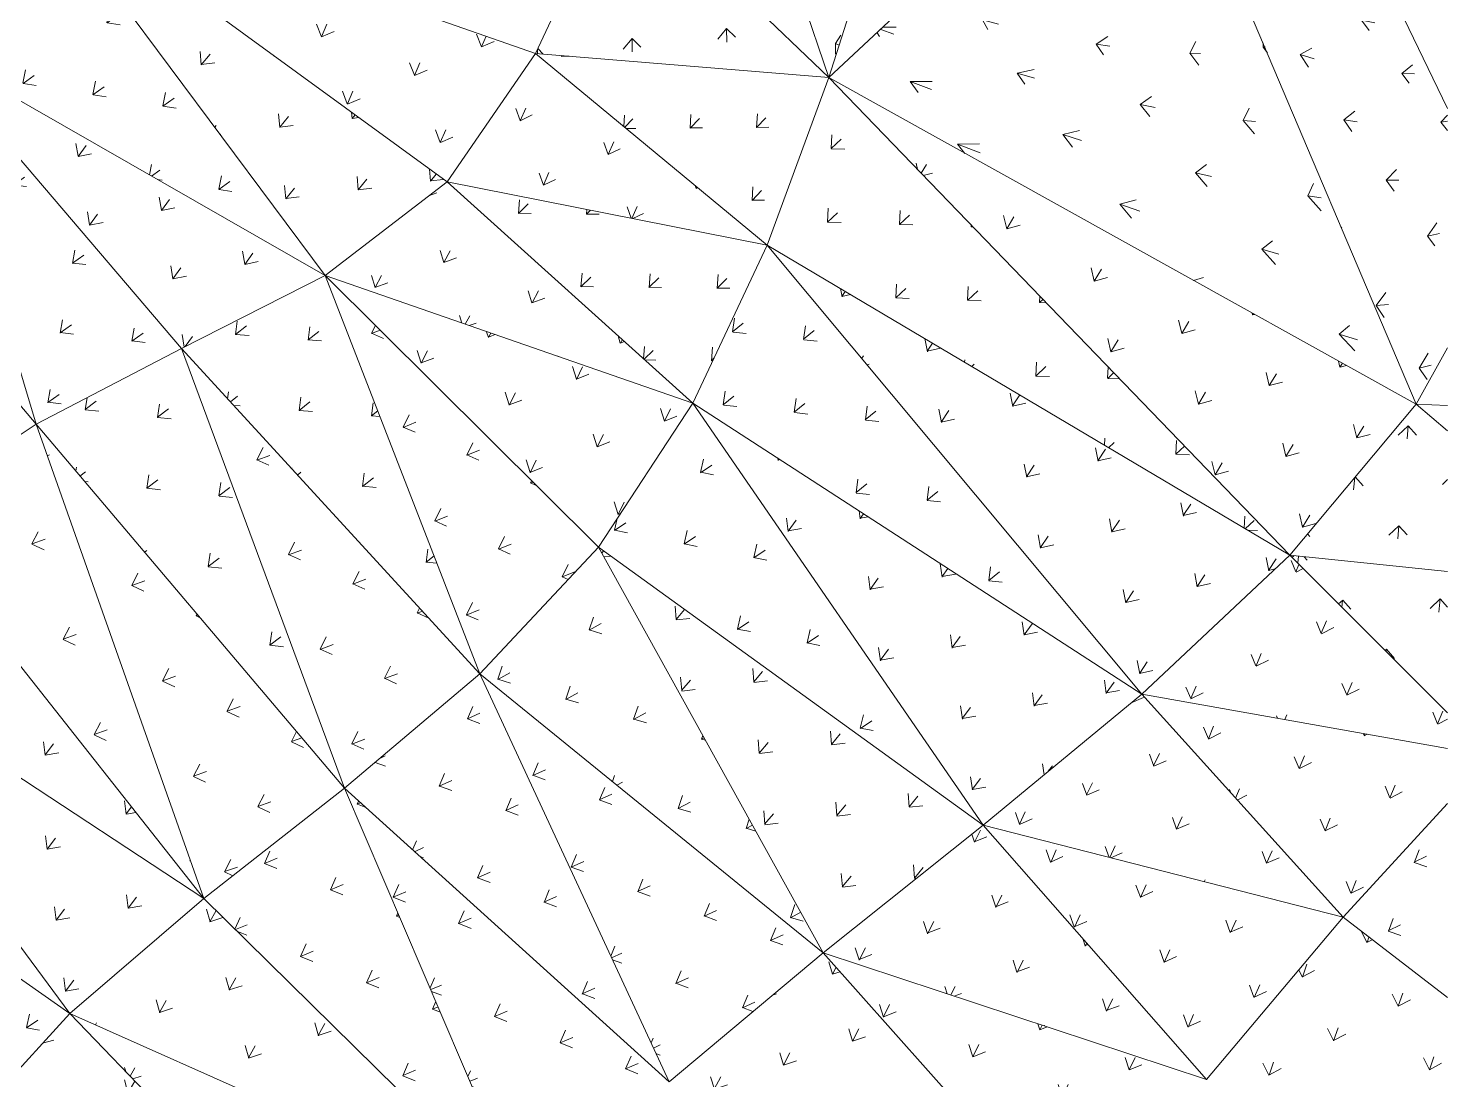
# Model space of a CAD drawing. Header units: millimetres. Extents: x -57519 to 497916, y -349472 to 446842.
# Drawn here: x 489922 to 494810, y -986 to 2633 of the extents above; entities that cross this region are included whole.
import ezdxf

# ---------------------------------------------------------------- set-up
doc = ezdxf.new("R2010")
doc.units = ezdxf.units.MM
doc.layers.add('A-FLOR', color=192, linetype='Continuous', lineweight=5)
doc.layers.add('A-FLOR-PATT', color=8, linetype='Continuous', lineweight=5)

# ---------------------------------------------------------------- blocks, each defined once
blk = doc.blocks.new('FP_1087-1_F SINGLE OCCUPANCY DIAGRAM')
at = {"layer": 'A-FLOR-PATT'}
for p, q in [((93587.6, 3128.9), (93597.1, 3130.8)), ((93603.8, 3143.9), (93612.2, 3148.7)), ((93948, 3164), (93964.1, 3134.5)), ((93792.2, 3071.6), (93816.7, 3110.2)), ((93792.2, 3071.6), (93816.9, 3080.9)), ((93567, 3031.2), (93610.6, 3055.5)), ((93567, 3031.2), (93600.8, 3033.5)), ((93567, 3031.2), (93571.1, 3010.4)), ((93792.2, 3071.6), (93802.4, 3046.3)), ((94050.2, 2993.9), (94054.4, 3047.6)), ((94050.2, 2993.9), (94069.9, 3007)), ((94050.2, 2993.9), (94073.6, 2958.8)), ((93604.7, 2908.7), (93647.1, 2933.8)), ((93862.2, 2925.2), (93885.6, 2964.6)), ((93604.7, 2908.7), (93642.8, 2907.9)), ((93604.7, 2908.7), (93616, 2882.5)), ((93862.2, 2925.2), (93891.1, 2931.3)), ((93862.2, 2925.2), (93879.6, 2894.6)), ((94190.7, 2795.3), (94193.9, 2849.8)), ((93320.9, 2817.2), (93381.5, 2828.9)), ((93320.9, 2817.2), (93372.6, 2806.4)), ((93320.9, 2817.2), (93333.3, 2790.3)), ((93970.4, 2750.6), (93992.7, 2790.7)), ((94190.7, 2795.3), (94214.7, 2805.2)), ((94190.7, 2795.3), (94221.3, 2754.9)), ((93680.5, 2757.9), (93721.9, 2783.8)), ((93680.5, 2757.9), (93722.9, 2753.9)), ((93680.5, 2757.9), (93698.9, 2726.5)), ((93970.4, 2750.6), (94003.6, 2753.5)), ((93970.4, 2750.6), (93994.9, 2714.7)), ((93402.5, 2662.2), (93461.9, 2674.7)), ((93402.5, 2662.2), (93458.5, 2648.2)), ((93402.5, 2662.2), (93422, 2630)), ((93040.8, 2617.5), (93048.8, 2604.9)), ((93053.3, 2629.1), (93097.7, 2613.8)), ((93061.8, 2637.2), (93105.7, 2637)), ((93794.4, 2579), (93834.7, 2605.7)), ((93794.4, 2579), (93841.1, 2571.8)), ((93794.4, 2579), (93820, 2542.3)), ((94116.7, 2547.7), (94137.9, 2588.6)), ((94116.7, 2547.7), (94154.2, 2547.4)), ((94116.7, 2547.7), (94148.4, 2506.5)), ((94369.4, 2568.5), (94370.3, 2584.1)), ((94369.4, 2568.5), (94376.3, 2570)), ((94369.4, 2568.5), (94384.9, 2549.6)), ((93153.5, 2450.4), (93227.3, 2423.2)), ((93153.5, 2450.4), (93181.2, 2412.1)), ((93153.5, 2450.4), (93230, 2450.3)), ((93522.1, 2479), (93580.5, 2492.3)), ((93522.1, 2479), (93582.4, 2461.8)), ((93522.1, 2479), (93548.8, 2441.5)), ((93946.4, 2371.8), (93985.7, 2399.3)), ((93946.4, 2371.8), (93997.4, 2361.5)), ((93946.4, 2371.8), (93979.2, 2329.8)), ((94301.1, 2316.5), (94321.3, 2358.3)), ((94301.1, 2316.5), (94342.9, 2313.1)), ((94301.1, 2316.5), (94339.9, 2270.1)), ((93679.8, 2267.6), (93737.1, 2281.7)), ((93679.8, 2267.6), (93744.4, 2247.2)), ((93679.8, 2267.6), (93713.6, 2224.8)), ((93316.9, 2234.8), (93392.3, 2235.5)), ((93316.9, 2234.8), (93395, 2204.4)), ((93316.9, 2234.8), (93342.6, 2202.6)), ((94136.5, 2136.4), (94174.7, 2164.7)), ((94136.5, 2136.4), (94191.8, 2122.9)), ((94136.5, 2136.4), (94176.4, 2089.1)), ((94523.6, 2057.1), (94542.7, 2099.7)), ((94523.6, 2057.1), (94569.7, 2050.5)), ((94523.6, 2057.1), (94569.6, 2005.3)), ((93875.6, 2027.9), (93931.9, 2042.8)), ((93875.6, 2027.9), (93944.5, 2004.4)), ((93875.6, 2027.9), (93916.6, 1979.8)), ((94364.7, 1872.7), (94401.9, 1901.8)), ((94364.7, 1872.7), (94424.3, 1856.1)), ((94364.7, 1872.7), (94411.7, 1820.2)), ((94129.3, 1765.3), (94164.7, 1775.7)), ((94631, 1580.8), (94667.1, 1610.7)), ((94631, 1580.8), (94694.9, 1560.9)), ((94631, 1580.8), (94685.2, 1522.9))]:
    blk.add_line(p, q, dxfattribs=at)
blk = doc.blocks.new('FP_1088-1_F SINGLE OCCUPANCY DIAGRAM')
at = {"layer": 'A-FLOR-PATT'}
for p, q in [((94416.3, 3077), (94460, 3084.2)), ((94183.3, 3039.8), (94227, 3046.6)), ((94183.3, 3039.8), (94235.4, 3010.4)), ((94183.3, 3039.8), (94213.5, 2990.4)), ((94416.3, 3077), (94466.9, 3053.3)), ((94416.3, 3077), (94444.4, 3035.3)), ((94564.4, 2861.2), (94605.9, 2876.1)), ((94564.4, 2861.2), (94612.9, 2845)), ((94564.4, 2861.2), (94591.7, 2822.5)), ((94342.7, 2783.2), (94384.3, 2797.7)), ((94342.7, 2783.2), (94392.7, 2761.4)), ((94342.7, 2783.2), (94372.1, 2736.9)), ((94708, 2661.5), (94747.4, 2683.9)), ((94708, 2661.5), (94754.4, 2652.8)), ((94708, 2661.5), (94734.4, 2625.8)), ((94497.6, 2542.9), (94537, 2565)), ((94497.6, 2542.9), (94545.5, 2528.6)), ((94497.6, 2542.9), (94526.1, 2499.6)), ((94847.1, 2477.8), (94884.4, 2507.7)), ((94847.1, 2477.8), (94891.4, 2476.5)), ((94847.1, 2477.8), (94872.7, 2445.1)), ((94648, 2318.7), (94685.3, 2348.4)), ((94648, 2318.7), (94693.8, 2311.9)), ((94648, 2318.7), (94675.7, 2278.4)), ((94981.8, 2310), (95005, 2334.8)), ((94981.8, 2310), (95005, 2313.4)), ((94981.8, 2310), (95005, 2282.1)), ((94793.9, 2110.6), (94829.1, 2147.9)), ((94793.9, 2110.6), (94837.6, 2111.3)), ((94793.9, 2110.6), (94820.8, 2073.3)), ((94935.4, 1918.5), (94968.5, 1963.4)), ((94640.1, 1948.1), (94641.2, 1949.3)), ((94935.4, 1918.5), (94977, 1926.7)), ((94935.4, 1918.5), (94961.4, 1884.3)), ((94758.6, 1679.5), (94791.8, 1724.3)), ((94758.6, 1679.5), (94801.8, 1682.3)), ((94758.6, 1679.5), (94786.8, 1637.7)), ((94906.9, 1463.1), (94937.9, 1515.5)), ((94906.9, 1463.1), (94947.9, 1473.3)), ((94906.9, 1463.1), (94934.2, 1424.3))]:
    blk.add_line(p, q, dxfattribs=at)
blk = doc.blocks.new('FP_1090-1_F SINGLE OCCUPANCY DIAGRAM')
at = {"layer": 'A-FLOR-PATT'}
for p, q in [((92880.1, 3130.6), (92918.6, 3095.8)), ((92934.7, 3128.8), (92955.9, 3127.4)), ((92815, 2780.9), (92844.7, 2809.5)), ((92815, 2780.9), (92853.1, 2774.8)), ((92815, 2780.9), (92840.7, 2743.6)), ((92896.4, 2581.8), (92915.5, 2610.5)), ((92896.4, 2581.8), (92896.3, 2544.4)), ((92896.4, 2581.8), (92908.8, 2575.6))]:
    blk.add_line(p, q, dxfattribs=at)

msp = doc.modelspace()

# ---------------------------------------------------------------- hatches: boundary and pattern name
at = {"layer": 'A-FLOR-PATT'}
h = msp.add_hatch(dxfattribs=at)
h.set_pattern_fill('FP_1371', color=256, style=0, pattern_type=2)
h.set_pattern_definition([(35.805, (390128.15, -24838.58), (48.40606, 247.73337), [47.297, -309.439]), (350.797, (390128.15, -24838.58), (48.40675, 247.733), [45.76, -198.293]), (78.944, (390128.15, -24838.58), (-240.91124, 39.03156), [47.328, -205.09])])
h.paths.add_polyline_path([(490944.4, 1782.1), (489941.4, 3129.5), (489903, 3129.5), (489557, 2576.8), (490870.4, 1824.5)], flags=0)
h = msp.add_hatch(dxfattribs=at)
h.set_pattern_fill('FP_1373', color=256, style=0, pattern_type=2)
h.set_pattern_definition([(50.384, (384632.06, -47372.22), (-20.83872, 245.79765), [47.525, -310.933]), (6.935, (384632.06, -47372.22), (-20.8399, 245.79803), [47.108, -204.136]), (94.846, (384632.06, -47372.22), (-249.4059, -30.3347), [46.252, -200.427])])
h.paths.add_polyline_path([(490944.4, 1782.1), (491364.1, 2104.7), (489959, 3129.5), (489941.4, 3129.5), (490870.4, 1881.5)], flags=0)
h = msp.add_hatch(dxfattribs=at)
h.set_pattern_fill('FP_1376', color=256, style=0, pattern_type=2)
h.set_pattern_definition([(66.675, (389270.38, -65181.82), (-89.07055, 230.8921), [47.554, -311.124]), (23.08, (389270.38, -65181.82), (-89.06973, 230.8922), [47.099, -204.095]), (111.095, (389270.38, -65181.82), (-231.08736, -98.4731), [46.402, -201.075])])
h.paths.add_polyline_path([(491364.1, 2104.7), (491668.6, 2547), (490000.7, 3129.5), (489959, 3129.5), (490944.4, 2410.8)], flags=0)
h = msp.add_hatch(dxfattribs=at)
h.set_pattern_fill('FP_1375', color=256, style=0, pattern_type=2)
h.set_pattern_definition([(271.257, (509285.33, -2078.75), (178.347, -169.3954), [47.282, -309.344]), (227.661, (509285.33, -2078.75), (178.347, -169.3942), [47.472, -205.712]), (316.475, (509285.33, -2078.75), (170.5225, 187.1466), [46.12, -199.852])])
h.paths.add_polyline_path([(491668.6, 2547), (491941.7, 3129.5), (491809.6, 3129.5), (490000.7, 3129.5), (491173.4, 2719.9)], flags=0)
h = msp.add_hatch(dxfattribs=at)
h.set_pattern_fill('FP_1214', color=256, style=0, pattern_type=2)
h.set_pattern_definition([(270.199, (516128.71, -2219.67), (163.4589, -158.0502), [46.463, -303.981]), (229.86, (516128.7, -2219.67), (163.4608, -158.048), [47.188, -204.48]), (315.964, (516128.7, -2219.67), (162.242, 192.3915), [42.633, -184.741])])
h.paths.add_polyline_path([(492679, 2464.3), (491985.1, 3128.5), (491941.4, 3128.8), (491668.6, 2547), (492467.3, 2481.6)], flags=0)
h = msp.add_hatch(dxfattribs=at)
h.set_pattern_fill('FP_1108', color=256, style=0, pattern_type=2)
h.set_pattern_definition([(313.18, (459175.66, 20635.99), (253.8717, -8.06695), [47.625, -311.585]), (268.18, (459175.66, 20636), (253.8719, -8.067), [47.625, -206.375]), (358.18, (459175.66, 20636), (8.067, 253.8719), [47.625, -206.375])])
h.paths.add_polyline_path([(492679, 2464.3), (493408.4, 3148.8), (493173.9, 3141), (492892.2, 3133.4), (492705.3, 2547)], flags=0)
h = msp.add_hatch(dxfattribs=at)
h.set_pattern_fill('FP_1216', color=256, style=0, pattern_type=2)
h.set_pattern_definition([(38.195, (412798.9, -36865.3), (50.05758, 248.11795), [45.805, -299.68]), (351.148, (412798.9, -36865.3), (50.05635, 248.1185), [42.025, -182.108]), (78.594, (412798.9, -36865.3), (-221.4631, 34.4897), [47.46, -205.658])])
h.paths.add_polyline_path([(492679, 2464.3), (492454.8, 3127.6), (492177.9, 3125.6), (491987.5, 3126.2), (492467.3, 2666.9)], flags=0)
h = msp.add_hatch(dxfattribs=at)
h.set_pattern_fill('FP_1370', color=256, style=0, pattern_type=2)
h.set_pattern_definition([(18.446, (406290.7, -4698.86), (125.94335, 219.94932), [46.243, -302.545]), (331.863, (406290.7, -4698.86), (125.9446, 219.94886), [43.573, -188.815]), (60.204, (406290.7, -4698.86), (-204.92403, 109.5903), [47.523, -205.932])])
h.paths.add_polyline_path([(489948.5, 1270.3), (489557, 2576.8), (489213.2, 2140.2), (489920.6, 1303.4)], flags=0)
h = msp.add_hatch(dxfattribs=at)
h.set_pattern_fill('FP_1374', color=256, style=0, pattern_type=2)
h.set_pattern_definition([(53.967, (386576.36, -54252.65), (-39.38603, 235.9305), [46.947, -307.148]), (11.506, (386576.36, -54252.65), (-39.3856, 235.93003), [47.393, -205.369]), (99.478, (386576.36, -54252.65), (-247.6824, -50.4209), [44.849, -194.346])])
h.paths.add_polyline_path([(490449, 1531.3), (490944.4, 1782.1), (489557, 2576.8), (490235, 1782.1)], flags=0)
h = msp.add_hatch(dxfattribs=at)
h.set_pattern_fill('FP_1377', color=256, style=0, pattern_type=2)
h.set_pattern_definition([(36.132, (388567.58, -31802.6), (42.66911, 239.81078), [47.551, -311.101]), (353.457, (388567.58, -31802.6), (42.6661, 239.81123), [46.616, -202.004]), (79.911, (388567.58, -31802.6), (-247.0001, 28.33303), [45.671, -197.906])])
h.paths.add_polyline_path([(489948.5, 1270.3), (490449, 1531.3), (489557, 2576.8), (489920.6, 1363.5)], flags=0)
h = msp.add_hatch(dxfattribs=at)
h.set_pattern_fill('FP_1215', color=256, style=0, pattern_type=2)
h.set_pattern_definition([(66.451, (405276.55, -68218.23), (-80.17596, 222.31242), [47.423, -310.262]), (25.328, (405276.55, -68218.23), (-80.17726, 222.3123), [46.276, -200.531]), (109.832, (405276.55, -68218.23), (-223.08264, -105.58485), [44.312, -192.017])])
h.paths.add_polyline_path([(492467.3, 1887.4), (491668.6, 2547), (491364.1, 2104.7), (492210.4, 1938)], flags=0)
h = msp.add_hatch(dxfattribs=at)
h.set_pattern_fill('FP_1218', color=256, style=0, pattern_type=2)
h.set_pattern_definition([(45.952, (403794.92, -35322.25), (15.46863, 250.84573), [46.633, -305.096]), (0.491, (403794.92, -35322.25), (15.46795, 250.84576), [42.953, -186.13]), (86.471, (403794.92, -35322.25), (-229.0751, -1.9613), [47.123, -204.199])])
h.paths.add_polyline_path([(492467.3, 1887.4), (492679, 2464.3), (491668.6, 2547), (492444.7, 1906)], flags=0)
h = msp.add_hatch(dxfattribs=at)
h.set_pattern_fill('FP_1106', color=256, style=0, pattern_type=2)
h.set_pattern_definition([(43.332, (383310.03, -35565.11), (12.3938, 253.0321), [47.347, -309.766]), (358.154, (383310.03, -35565.11), (12.3934, 253.0321), [46.405, -201.09]), (87.196, (383310.03, -35565.11), (-247.3662, 7.9716), [47.5, -205.835])])
h.paths.add_polyline_path([(494266.6, 819.4), (492679, 2464.3), (492467.3, 1887.4), (493391, 1339.2)], flags=0)
h = msp.add_hatch(dxfattribs=at)
h.set_pattern_fill('FP_1111', color=256, style=0, pattern_type=2)
h.set_pattern_definition([(58.733, (381441.59, -58156.27), (-57.50342, 243.44884), [47.599, -311.414]), (14.579, (381441.59, -58156.27), (-57.503, 243.4483), [47.241, -204.713]), (103.29, (381441.59, -58156.27), (-243.8412, -63.42065), [46.903, -203.245])])
h.paths.add_polyline_path([(494266.6, 819.4), (494701.6, 1339.2), (492679, 2464.3), (493757.2, 1347.2)], flags=0)
h = msp.add_hatch(dxfattribs=at)
h.set_pattern_fill('FP_1378', color=256, style=0, pattern_type=2)
h.set_pattern_definition([(13.688, (405821.98, -4724.51), (143.0963, 205.79746), [47.103, -308.167]), (328.936, (405821.98, -4724.5), (143.09906, 205.7954), [44.234, -191.68]), (55.188, (405821.98, -4724.5), (-202.0831, 121.728), [46.998, -203.659])])
h.paths.add_polyline_path([(489480.7, 961.5), (489948.5, 1270.3), (489213.2, 2140.2), (489410.6, 1270.3)], flags=0)
h = msp.add_hatch(dxfattribs=at)
h.set_pattern_fill('FP_1213', color=256, style=0, pattern_type=2)
h.set_pattern_definition([(61.406, (393913.79, -65159.02), (-67.43308, 224.49549), [46.867, -306.624]), (19.949, (393913.79, -65159.02), (-67.43334, 224.4953), [47.197, -204.52]), (106.719, (393913.8, -65159.02), (-236.61326, -85.8809), [43.951, -190.454])])
h.paths.add_polyline_path([(492210.4, 1342.9), (491364.1, 2104.7), (490944.4, 1782.1), (491885.5, 1455.6)], flags=0)
h = msp.add_hatch(dxfattribs=at)
h.set_pattern_fill('FP_1217', color=256, style=0, pattern_type=2)
h.set_pattern_definition([(44.254, (398585.18, -35310.51), (19.58855, 249.9377), [47.024, -307.65]), (359.406, (398585.18, -35310.5), (19.5872, 249.9374), [43.961, -190.499]), (85.519, (398585.18, -35310.5), (-234.44867, 2.43156), [47.007, -203.697])])
h.paths.add_polyline_path([(492210.4, 1342.9), (492467.3, 1887.4), (491364.1, 2104.7), (491668.6, 1830.6)], flags=0)
h = msp.add_hatch(dxfattribs=at)
h.set_pattern_fill('FP_1105', color=256, style=0, pattern_type=2)
h.set_pattern_definition([(39.179, (385417.55, -30425.01), (31.95704, 251.06903), [47.296, -309.434]), (353.999, (385417.55, -30425), (31.9603, 251.0685), [46.11, -199.809]), (82.746, (385417.55, -30425), (-244.5715, 25.70737), [47.455, -205.64])])
h.paths.add_polyline_path([(493757.2, 341.4), (492467.3, 1887.4), (492210.4, 1342.9), (493662.9, 402.5)], flags=0)
h = msp.add_hatch(dxfattribs=at)
h.set_pattern_fill('FP_1110', color=256, style=0, pattern_type=2)
h.set_pattern_definition([(56.511, (381634.62, -56091.65), (-47.99226, 243.85735), [47.547, -311.074]), (12.66, (381634.62, -56091.65), (-47.99186, 243.8576), [47.249, -204.748]), (101.133, (381634.62, -56091.65), (-245.8715, -55.2259), [46.6, -201.935])])
h.paths.add_polyline_path([(493757.2, 341.4), (494266.6, 819.4), (492467.3, 1887.4), (493706.3, 402.5)], flags=0)
h = msp.add_hatch(dxfattribs=at)
h.set_pattern_fill('FP_1212', color=256, style=0, pattern_type=2)
h.set_pattern_definition([(38.575, (385281.3, -34941.34), (30.76767, 242.46306), [47.511, -310.838]), (355.639, (385281.3, -34941.34), (30.7671, 242.46345), [46.896, -203.215]), (82.768, (385281.3, -34941.34), (-249.38674, 19.01893), [45.826, -198.581])])
h.paths.add_polyline_path([(491477.3, 411.2), (490944.4, 1782.1), (490449, 1531.3), (490944.4, 991.7)], flags=0)
h = msp.add_hatch(dxfattribs=at)
h.set_pattern_fill('FP_1207', color=256, style=0, pattern_type=2)
h.set_pattern_definition([(21.675, (398226.38, -11154.11), (110.37634, 227.02566), [47.023, -307.647]), (336.344, (398226.38, -11154.1), (110.3739, 227.0269), [44.874, -194.454]), (64.072, (398226.38, -11154.1), (-219.2173, 96.0298), [47.332, -205.104])])
h.paths.add_polyline_path([(491477.3, 411.2), (491885.5, 847.1), (490944.4, 1782.1), (491364.1, 702.3)], flags=0)
h = msp.add_hatch(dxfattribs=at)
h.set_pattern_fill('FP_1210', color=256, style=0, pattern_type=2)
h.set_pattern_definition([(63.566, (394891.55, -62726.37), (-71.68334, 232.75175), [47.576, -311.263]), (20.943, (394891.55, -62726.37), (-71.6848, 232.75036), [46.462, -201.334]), (107.118, (394891.55, -62726.37), (-231.4261, -88.5707), [45.664, -197.876])])
h.paths.add_polyline_path([(491885.5, 847.1), (492210.4, 1342.9), (490944.4, 1782.1), (491386.5, 1342.9)], flags=0)
h = msp.add_hatch(dxfattribs=at)
h.set_pattern_fill('FP_1208', color=256, style=0, pattern_type=2)
h.set_pattern_definition([(37.174, (384419.7, -31861.03), (36.98407, 243.51173), [47.56, -311.161]), (353.862, (384419.7, -31861.03), (36.9861, 243.5113), [46.928, -203.353]), (81.364, (384419.7, -31861.03), (-248.8463, 26.7593), [46.182, -200.122])])
h.paths.add_polyline_path([(491010.9, 17.4), (490449, 1531.3), (489948.5, 1270.3), (490870.4, 183.1)], flags=0)
h = msp.add_hatch(dxfattribs=at)
h.set_pattern_fill('FP_1206', color=256, style=0, pattern_type=2)
h.set_pattern_definition([(20.438, (395423.5, -10364.64), (112.80046, 225.21964), [47.333, -309.677]), (335.607, (395423.5, -10364.64), (112.7981, 225.2218), [45.651, -197.82]), (63.397, (395423.5, -10364.64), (-221.7375, 100.5517), [47.229, -204.66])])
h.paths.add_polyline_path([(491010.9, 17.4), (491477.3, 411.2), (490449, 1531.3), (490870.4, 395.9)], flags=0)
h = msp.add_hatch(dxfattribs=at)
h.set_pattern_fill('FP_1030', color=256, style=0, pattern_type=2)
h.set_pattern_definition([(270.199, (512587.37, -6176.18), (167.631, -159.7887), [46.424, -303.73]), (228.84, (512587.37, -6176.18), (167.6302, -159.7891), [47.409, -205.438]), (316.371, (512587.37, -6176.18), (166.4177, 190.3603), [43.423, -188.165])])
h.paths.add_polyline_path([(494810.5, 1334.8), (494810.5, 1533.2), (494701.6, 1339.2)], flags=0)
h = msp.add_hatch(dxfattribs=at)
h.set_pattern_fill('FP_1104', color=256, style=0, pattern_type=2)
h.set_pattern_definition([(33.917, (388128.79, -24717.63), (56.25085, 246.22677), [47.292, -309.405]), (348.865, (388128.8, -24717.63), (56.2475, 246.22665), [45.816, -198.537]), (77.132, (388128.8, -24717.63), (-239.7536, 47.19065), [47.357, -205.213])])
h.paths.add_polyline_path([(493210.8, -109.4), (492210.4, 1342.9), (491885.5, 847.1), (493063.4, -3)], flags=0)
h = msp.add_hatch(dxfattribs=at)
h.set_pattern_fill('FP_1112', color=256, style=0, pattern_type=2)
h.set_pattern_definition([(53.548, (382375.1, -52937.12), (-34.76864, 244.3657), [47.512, -310.847]), (10.047, (382375.1, -52937.12), (-34.76923, 244.36565), [47.165, -204.38]), (98.097, (382375.1, -52937.12), (-247.68785, -43.8791), [46.28, -200.546])])
h.paths.add_polyline_path([(493210.8, -109.4), (493757.2, 341.4), (492210.4, 1342.9), (492858.2, 402.5)], flags=0)
h = msp.add_hatch(dxfattribs=at)
h.set_pattern_fill('FP_1029', color=256, style=0, pattern_type=2)
h.set_pattern_definition([(264.674, (514427.4, -13565.84), (151.929, -169.5916), [45.817, -299.756]), (223.48, (514427.4, -13565.84), (151.9302, -169.591), [47.547, -206.037]), (311.856, (514427.4, -13565.84), (184.0046, 174.491), [42.692, -185])])
h.paths.add_polyline_path([(494810.5, 763.4), (494810.5, 1247.8), (494701.6, 1339.2), (494266.6, 819.4)], flags=0)
h = msp.add_hatch(dxfattribs=at)
h.set_pattern_fill('FP_1032', color=256, style=0, pattern_type=2)
h.set_pattern_definition([(268.539, (513177.44, -9037.12), (163.095, -158.69), [45.779, -299.508]), (227.331, (513177.44, -9037.12), (163.096, -158.6893), [47.555, -206.07]), (315.784, (513177.44, -9037.12), (171.8992, 186.4832), [42.667, -184.89])])
h.paths.add_polyline_path([(494810.5, 1247.8), (494810.5, 1334.8), (494701.6, 1339.2)], flags=0)
h = msp.add_hatch(dxfattribs=at)
h.set_pattern_fill('FP_1204', color=256, style=0, pattern_type=2)
h.set_pattern_definition([(19.274, (393688.95, -9025.24), (115.5148, 223.25297), [47.5, -310.764]), (334.754, (393688.95, -9025.24), (115.51746, 223.251), [46.159, -200.022]), (62.642, (393688.95, -9025.24), (-222.66835, 104.9955), [47.131, -204.236])])
h.paths.add_polyline_path([(490526.7, -362.8), (489948.5, 1270.3), (489480.7, 961.5), (490449, -264.4)], flags=0)
h = msp.add_hatch(dxfattribs=at)
h.set_pattern_fill('FP_1209', color=256, style=0, pattern_type=2)
h.set_pattern_definition([(19.554, (394418.71, -8967.98), (115.19555, 224.10003), [47.402, -310.128]), (334.777, (394418.71, -8967.98), (115.19836, 224.0985), [45.952, -199.127]), (62.795, (394418.71, -8967.98), (-221.7136, 104.43724), [47.245, -204.729])])
h.paths.add_polyline_path([(490526.7, -362.8), (491010.9, 17.4), (489948.5, 1270.3), (490449, -143.3)], flags=0)
h = msp.add_hatch(dxfattribs=at)
h.set_pattern_fill('FP_1205', color=256, style=0, pattern_type=2)
h.set_pattern_definition([(52.861, (382925.67, -49169.83), (-31.41191, 244.39103), [47.517, -310.88]), (9.465, (382925.67, -49169.83), (-31.4095, 244.39094), [47.103, -204.112]), (97.324, (382925.67, -49169.83), (-247.79415, -41.3129), [46.2, -200.201])])
h.paths.add_polyline_path([(490526.7, -362.8), (489480.7, 961.5), (489054, 607), (490449, -311.6)], flags=0)
h = msp.add_hatch(dxfattribs=at)
h.set_pattern_fill('FP_1101', color=256, style=0, pattern_type=2)
h.set_pattern_definition([(28.374, (390507.2, -19475.74), (80.52446, 238.44158), [47.367, -309.9]), (343.636, (390507.2, -19475.74), (80.52337, 238.4425), [45.693, -198.002]), (71.34, (390507.2, -19475.74), (-233.8229, 68.6581), [47.188, -204.483])])
h.paths.add_polyline_path([(492659.5, -548.8), (491885.5, 847.1), (491477.3, 411.2), (492418.9, -353.4)], flags=0)
h = msp.add_hatch(dxfattribs=at)
h.set_pattern_fill('FP_1109', color=256, style=0, pattern_type=2)
h.set_pattern_definition([(50.071, (383459.24, -48827.77), (-18.64716, 244.95378), [47.529, -310.96]), (6.865, (383459.24, -48827.77), (-18.6431, 244.95377), [46.975, -203.56]), (94.353, (383459.24, -48827.77), (-248.7393, -29.95), [46.062, -199.601])])
h.paths.add_polyline_path([(492659.5, -548.8), (493210.8, -109.4), (491885.5, 847.1), (492132.1, 402.5)], flags=0)
h = msp.add_hatch(dxfattribs=at)
h.set_pattern_fill('FP_1026', color=256, style=0, pattern_type=2)
h.set_pattern_definition([(67.051, (401117.77, -74343.18), (-87.71824, 211.71839), [46.639, -305.133]), (26.518, (401117.77, -74343.18), (-87.71527, 211.71907), [47.122, -204.197]), (112.505, (401117.77, -74343.18), (-224.8778, -112.2115), [42.969, -186.201])])
h.paths.add_polyline_path([(494810.5, 154.4), (494810.5, 276.9), (494266.6, 819.4), (493757.2, 341.4), (494450.3, 218.4)], flags=0)
h = msp.add_hatch(dxfattribs=at)
h.set_pattern_fill('FP_1031', color=256, style=0, pattern_type=2)
h.set_pattern_definition([(264.159, (514383.73, -14486.27), (150.5448, -169.167), [45.61, -298.402]), (223.004, (514383.73, -14486.27), (150.5434, -169.1685), [47.575, -206.157]), (311.666, (514383.73, -14486.27), (185.5557, 173.058), [42.46, -183.993])])
h.paths.add_polyline_path([(494810.5, 276.9), (494810.5, 763.4), (494266.6, 819.4), (494684.6, 402.5)], flags=0)
h = msp.add_hatch(dxfattribs=at)
h.set_pattern_fill('FP_1202', color=256, style=0, pattern_type=2)
h.set_pattern_definition([(35.106, (386162.8, -25029.95), (49.9485, 245.82142), [47.545, -311.059]), (350.762, (386162.8, -25029.95), (49.94805, 245.82186), [46.241, -200.379]), (78.515, (386162.8, -25029.95), (-243.4213, 39.58966), [47.033, -203.811])])
h.paths.add_polyline_path([(490064.8, -757.7), (489054, 607), (488675.7, 210.6), (490043.1, -742.5)], flags=0)
h = msp.add_hatch(dxfattribs=at)
h.set_pattern_fill('FP_1201', color=256, style=0, pattern_type=2)
h.set_pattern_definition([(52.91, (382932.1, -49063.3), (-31.4779, 244.57313), [47.53, -310.963]), (9.488, (382932.1, -49063.3), (-31.47825, 244.5728), [47.083, -204.026]), (97.334, (382932.1, -49063.3), (-247.6733, -41.39293), [46.236, -200.355])])
h.paths.add_polyline_path([(490064.8, -757.7), (490526.7, -362.8), (489054, 607), (490049.7, -737.3)], flags=0)
h = msp.add_hatch(dxfattribs=at)
h.set_pattern_fill('FP_1103', color=256, style=0, pattern_type=2)
h.set_pattern_definition([(24.339, (391844, -15509.05), (97.02472, 231.598), [47.427, -310.292]), (339.811, (391844, -15509.05), (97.02475, 231.5975), [45.729, -198.158]), (67.269, (391844, -15509.05), (-228.9008, 84.1711), [47.081, -204.019])])
h.paths.add_polyline_path([(492129, -993.6), (491477.3, 411.2), (491010.9, 17.4), (491885.5, -773.4)], flags=0)
h = msp.add_hatch(dxfattribs=at)
h.set_pattern_fill('FP_1107', color=256, style=0, pattern_type=2)
h.set_pattern_definition([(24.325, (391950.08, -15920.1), (97.04162, 231.55524), [47.432, -310.325]), (339.811, (391950.08, -15920.1), (97.0412, 231.55526), [45.739, -198.204]), (67.262, (391950.08, -15920.1), (-228.9558, 84.19063), [47.075, -203.992])])
h.paths.add_polyline_path([(492129, -993.6), (492659.5, -548.8), (491481.3, 402.5), (491959.1, -627.4)], flags=0)
h = msp.add_hatch(dxfattribs=at)
h.set_pattern_fill('FP_1025', color=256, style=0, pattern_type=2)
h.set_pattern_definition([(64.399, (396083.74, -70956.51), (-78.8607, 217.2648), [46.669, -305.332]), (23.448, (396083.74, -70956.5), (-78.8589, 217.26624), [47.203, -204.548]), (109.949, (396083.74, -70956.5), (-230.96196, -100.17634), [43.338, -187.797])])
h.paths.add_polyline_path([(494450.3, -427), (493757.2, 341.4), (493210.8, -109.4), (493980.5, -306.7)], flags=0)
h = msp.add_hatch(dxfattribs=at)
h.set_pattern_fill('FP_1027', color=256, style=0, pattern_type=2)
h.set_pattern_definition([(67.748, (401193.51, -73859.82), (-89.21696, 214.659), [46.963, -307.253]), (26.872, (401193.5, -73859.82), (-89.21567, 214.6599), [46.948, -203.442]), (112.569, (401193.5, -73859.82), (-223.35156, -113.17776), [43.587, -188.875])])
h.paths.add_polyline_path([(494450.3, -427), (494810.5, -34.9), (494810.5, 154.4), (493757.2, 341.4), (494266.6, -223.4)], flags=0)
h = msp.add_hatch(dxfattribs=at)
h.set_pattern_fill('FP_1203', color=256, style=0, pattern_type=2)
h.set_pattern_definition([(33.966, (386518.14, -23231), (55.0829, 245.16687), [47.507, -310.816]), (349.477, (386518.14, -23231), (55.0824, 245.1676), [46.17, -200.071]), (77.338, (386518.14, -23231), (-242.09973, 44.9687), [47.115, -204.164])])
h.paths.add_polyline_path([(489665.4, -1195.6), (490064.8, -757.7), (488675.7, 210.6), (489358.2, -759.1)], flags=0)
h = msp.add_hatch(dxfattribs=at)
h.set_pattern_fill('FP_1097', color=256, style=0, pattern_type=2)
h.set_pattern_definition([(22.775, (391610.71, -13385.12), (102.73231, 229.23392), [47.453, -310.459]), (338.248, (391610.7, -13385.12), (102.73347, 229.2332), [45.881, -198.816]), (65.86, (391610.7, -13385.12), (-227.27344, 90.6817), [47.1, -204.101])])
h.paths.add_polyline_path([(491644.4, -1460.8), (491010.9, 17.4), (490526.7, -362.8), (491563.3, -1381.1)], flags=0)
h = msp.add_hatch(dxfattribs=at)
h.set_pattern_fill('FP_1102', color=256, style=0, pattern_type=2)
h.set_pattern_definition([(23.145, (392756.28, -13127.97), (102.26712, 230.3546), [47.296, -309.433]), (338.234, (392756.28, -13127.97), (102.26734, 230.35443), [45.578, -197.503]), (66.061, (392756.28, -13127.97), (-225.74974, 90.1379), [47.257, -204.779])])
h.paths.add_polyline_path([(491644.4, -1460.8), (492129, -993.6), (491010.9, 17.4), (491537.3, -1210.8)], flags=0)
h = msp.add_hatch(dxfattribs=at)
h.set_pattern_fill('FP_967', color=256, style=0, pattern_type=2)
h.set_pattern_definition([(26.244, (389575.36, -19758.86), (88.86776, 236.10142), [47.322, -309.601]), (341.301, (389575.36, -19758.86), (88.86974, 236.1), [45.778, -198.372]), (69.373, (389575.36, -19758.86), (-231.2626, 78.2747), [47.301, -204.971])])
h.paths.add_polyline_path([(494810.5, -702.8), (494810.5, -34.9), (494450.3, -427)], flags=0)
h = msp.add_hatch(dxfattribs=at)
h.set_pattern_fill('FP_1024', color=256, style=0, pattern_type=2)
h.set_pattern_definition([(62.804, (391094.14, -67565.33), (-73.34866, 223.94778), [46.902, -306.854]), (21.103, (391094.14, -67565.33), (-73.3512, 223.94625), [47.235, -204.687]), (108.135, (391094.14, -67565.33), (-235.02766, -90.7005), [44.185, -191.468])])
h.paths.add_polyline_path([(493980.5, -985.7), (493210.8, -109.4), (492659.5, -548.8), (493565.3, -848.4)], flags=0)
h = msp.add_hatch(dxfattribs=at)
h.set_pattern_fill('FP_1028', color=256, style=0, pattern_type=2)
h.set_pattern_definition([(65.86, (396432.64, -69817.65), (-81.80958, 223.21267), [47.292, -309.405]), (24.193, (396432.64, -69817.65), (-81.8115, 223.2124), [46.802, -202.808]), (110.129, (396432.64, -69817.65), (-227.6865, -102.2929), [44.575, -193.158])])
h.paths.add_polyline_path([(493980.5, -985.7), (494450.3, -427), (493210.8, -109.4), (493757.2, -731.5)], flags=0)
h = msp.add_hatch(dxfattribs=at)
h.set_pattern_fill('FP_1093', color=256, style=0, pattern_type=2)
h.set_pattern_definition([(60.989, (384249.56, -60457.55), (-66.72444, 234.56902), [47.329, -309.65]), (17.932, (384249.56, -60457.55), (-66.72338, 234.56945), [47.268, -204.829]), (105.878, (384249.56, -60457.55), (-239.85213, -77.61647), [45.726, -198.148])])
h.paths.add_polyline_path([(491644.4, -1460.8), (490526.7, -362.8), (490064.8, -757.7), (491543.5, -1415.9)], flags=0)
h = msp.add_hatch(dxfattribs=at)
h.set_pattern_fill('FP_963', color=256, style=0, pattern_type=2)
h.set_pattern_definition([(71.219, (388121.84, -74984.93), (-107.68863, 219.16368), [47.321, -309.597]), (28.079, (388121.84, -74984.93), (-107.68844, 219.1629), [47.305, -204.989]), (116.168, (388121.84, -74984.93), (-222.5979, -118.75225), [45.786, -198.405])])
h.paths.add_polyline_path([(494810.5, -1183.2), (494810.5, -702.8), (494450.3, -427), (493980.5, -985.7), (494450.3, -1097.5)], flags=0)
h = msp.add_hatch(dxfattribs=at)
h.set_pattern_fill('FP_1017', color=256, style=0, pattern_type=2)
h.set_pattern_definition([(61.657, (386682, -64185.96), (-68.92543, 230.6151), [47.193, -308.759]), (19.16, (386682, -64185.96), (-68.9246, 230.6152), [47.225, -204.641]), (106.64, (386682, -64185.96), (-237.9137, -82.66406), [45.13, -195.565])])
h.paths.add_polyline_path([(493565.3, -1566.8), (492659.5, -548.8), (492129, -993.6), (493215.1, -1427)], flags=0)
h = msp.add_hatch(dxfattribs=at)
h.set_pattern_fill('FP_1022', color=256, style=0, pattern_type=2)
h.set_pattern_definition([(64.518, (391693.26, -65828.07), (-76.72883, 230.57176), [47.522, -310.913]), (21.934, (391693.26, -65828.07), (-76.7285, 230.572), [46.68, -202.279]), (108.406, (391693.26, -65828.07), (-230.9382, -92.9947), [45.563, -197.44])])
h.paths.add_polyline_path([(493565.3, -1566.8), (493980.5, -985.7), (492659.5, -548.8), (493215.1, -1173.1)], flags=0)
h = msp.add_hatch(dxfattribs=at)
h.set_pattern_fill('FP_1092', color=256, style=0, pattern_type=2)
h.set_pattern_definition([(59.568, (383219.04, -56945.98), (-59.4507, 239.24994), [47.535, -310.995]), (16.168, (383219.04, -56945.98), (-59.45066, 239.2502), [47.058, -203.92]), (103.955, (383219.04, -56945.98), (-241.0517, -69.88664), [46.224, -200.302])])
h.paths.add_polyline_path([(491231.1, -1967.5), (490064.8, -757.7), (489665.4, -1195.6), (491124.5, -1915)], flags=0)
h = msp.add_hatch(dxfattribs=at)
h.set_pattern_fill('FP_1096', color=256, style=0, pattern_type=2)
h.set_pattern_definition([(61.664, (384519.95, -59486.15), (-67.91634, 237.1084), [47.549, -311.089]), (18.256, (384519.95, -59486.15), (-67.9138, 237.10866), [47.018, -203.745]), (105.983, (384519.95, -59486.15), (-238.1416, -78.55444), [46.246, -200.398])])
h.paths.add_polyline_path([(491231.1, -1967.5), (491644.4, -1460.8), (490064.8, -757.7), (491180.4, -1915)], flags=0)

# ---------------------------------------------------------------- linework, layer by layer
at = {"layer": 'A-FLOR'}
for p, q in [((494810.5, 2357.9), (494401, 3203.9)), ((490944.4, 1782.1), (489940.2, 3131.2)), ((491364.1, 2104.7), (489959, 3129.5)), ((490000.7, 3129.5), (491668.6, 2547)), ((491668.6, 2547), (491941.7, 3129.5)), ((492679, 2464.3), (491984.2, 3129.3)), ((492679, 2464.3), (493408.4, 3148.8)), ((492892.9, 3135.5), (492679, 2464.3)), ((494701.6, 1339.2), (493924, 3173.4)), ((492454.8, 3127.6), (492679, 2464.3)), ((489948.5, 1270.3), (489557, 2576.8)), ((489557, 2576.8), (490944.4, 1782.1)), ((489557, 2576.8), (490449, 1531.3)), ((491364.1, 2104.7), (491668.6, 2547)), ((491668.6, 2547), (492679, 2464.3)), ((492467.3, 1887.4), (491668.6, 2547)), ((492467.3, 1887.4), (492679, 2464.3)), ((494701.6, 1339.2), (492679, 2464.3)), ((494266.6, 819.4), (492679, 2464.3)), ((489213.2, 2140.2), (489948.5, 1270.3)), ((490944.4, 1782.1), (491364.1, 2104.7)), ((492210.4, 1342.9), (491364.1, 2104.7)), ((491364.1, 2104.7), (492467.3, 1887.4)), ((492210.4, 1342.9), (492467.3, 1887.4)), ((492467.3, 1887.4), (494266.6, 819.4)), ((493757.2, 341.4), (492467.3, 1887.4)), ((490449, 1531.3), (490944.4, 1782.1)), ((491885.5, 847.1), (490944.4, 1782.1)), ((490944.4, 1782.1), (491477.3, 411.2)), ((492210.4, 1342.9), (490944.4, 1782.1)), ((489948.5, 1270.3), (490449, 1531.3)), ((491477.3, 411.2), (490449, 1531.3)), ((490449, 1531.3), (491010.9, 17.4)), ((494701.6, 1339.2), (494810.5, 1533.2)), ((491885.5, 847.1), (492210.4, 1342.9)), ((493210.8, -109.4), (492210.4, 1342.9)), ((492210.4, 1342.9), (493757.2, 341.4)), ((494266.6, 819.4), (494701.6, 1339.2)), ((494810.5, 1247.8), (494701.6, 1339.2)), ((494701.6, 1339.2), (494810.5, 1334.8)), ((489480.7, 961.5), (489948.5, 1270.3)), ((490526.7, -362.8), (489948.5, 1270.3)), ((489948.5, 1270.3), (491010.9, 17.4)), ((489480.7, 961.5), (490526.7, -362.8)), ((491477.3, 411.2), (491885.5, 847.1)), ((492659.5, -548.8), (491885.5, 847.1)), ((491885.5, 847.1), (493210.8, -109.4)), ((493757.2, 341.4), (494266.6, 819.4)), ((494810.5, 276.9), (494266.6, 819.4)), ((494266.6, 819.4), (494810.5, 763.4)), ((489054, 607), (490064.8, -757.7)), ((490526.7, -362.8), (489054, 607)), ((491477.3, 411.2), (491010.9, 17.4)), ((491477.3, 411.2), (492659.5, -548.8)), ((492129, -993.6), (491477.3, 411.2)), ((493210.8, -109.4), (493757.2, 341.4)), ((494450.3, -427), (493757.2, 341.4)), ((493757.2, 341.4), (494810.5, 154.4)), ((488675.7, 210.6), (490064.8, -757.7)), ((491010.9, 17.4), (490526.7, -362.8)), ((491644.4, -1460.8), (491010.9, 17.4)), ((492129, -993.6), (491010.9, 17.4)), ((494450.3, -427), (494810.5, -34.9)), ((492659.5, -548.8), (493210.8, -109.4)), ((493980.5, -985.7), (493210.8, -109.4)), ((493210.8, -109.4), (494450.3, -427)), ((490064.8, -757.7), (490526.7, -362.8)), ((491644.4, -1460.8), (490526.7, -362.8)), ((493980.5, -985.7), (494450.3, -427)), ((494810.5, -702.8), (494450.3, -427)), ((492129, -993.6), (492659.5, -548.8)), ((493565.3, -1566.8), (492659.5, -548.8)), ((493980.5, -985.7), (492659.5, -548.8)), ((489665.4, -1195.6), (490064.8, -757.7)), ((491231.1, -1967.5), (490064.8, -757.7)), ((490064.8, -757.7), (491644.4, -1460.8))]:
    msp.add_line(p, q, dxfattribs=at)

# ---------------------------------------------------------------- block references
for name in ['FP_1090-1_F SINGLE OCCUPANCY DIAGRAM', 'FP_1087-1_F SINGLE OCCUPANCY DIAGRAM', 'FP_1088-1_F SINGLE OCCUPANCY DIAGRAM']:
    msp.add_blockref(name, (399805.4, 0), dxfattribs=at)

doc.saveas('drawing.dxf')
